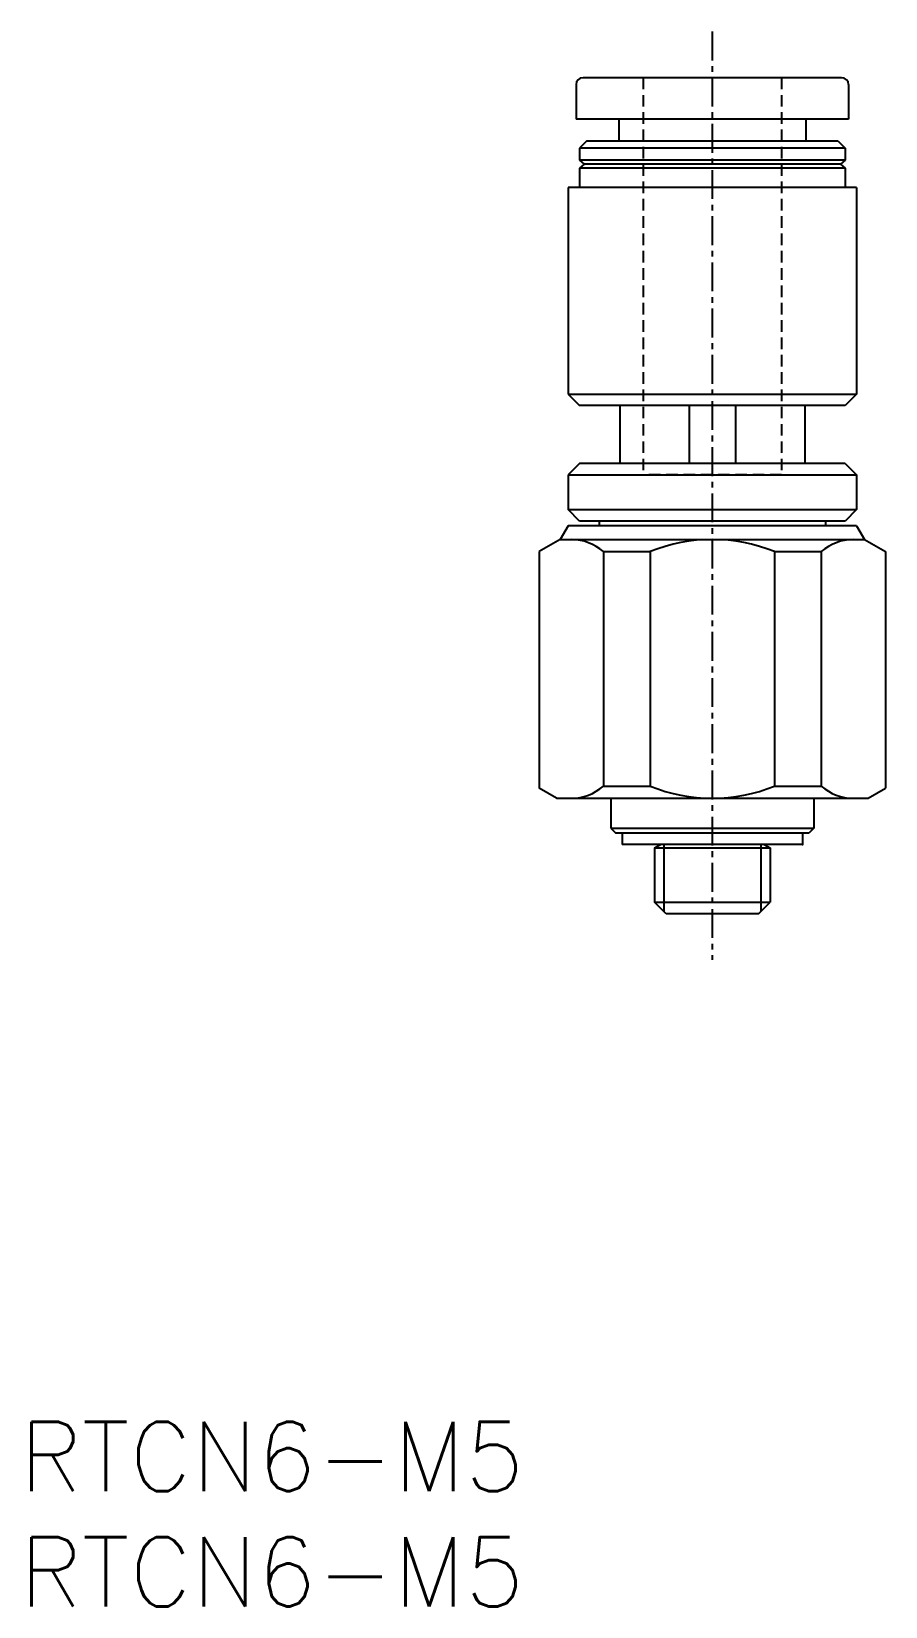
# Model space of a CAD drawing. Extents: x 0.5 to 37.5, y 0 to 68.2.
import ezdxf

# ---------------------------------------------------------------- set-up
doc = ezdxf.new("R2010")
doc.units = 0
doc.linetypes.add('CENTER', pattern=[2, 1.25, -0.25, 0.25, -0.25])
doc.linetypes.add('DASHED', pattern=[0.75, 0.5, -0.25])
doc.layers.get('0').update_dxf_attribs({"linetype": 'CONTINUOUS'})
doc.layers.add('CENTER', color=1, linetype='CENTER')
doc.styles.get("Standard").update_dxf_attribs({"font": 'txt.shx'})

# ---------------------------------------------------------------- blocks, each defined once
blk = doc.blocks.new('*U6')
at = {"color": 7, "linetype": 'CONTINUOUS'}
blk.add_text('RTCN6-M5', height=3, dxfattribs=at).set_placement((0, 0))
blk = doc.blocks.new('*U7')
at = {"color": 7, "linetype": 'CONTINUOUS'}
blk.add_text('RTCN6-M5', height=3, dxfattribs=at).set_placement((0, 5))

msp = doc.modelspace()

# ---------------------------------------------------------------- linework, layer by layer
at = {"color": 7, "linetype": 'CONTINUOUS'}
for p, q in [((35.59999, 66.2), (24.40001, 66.2)), ((24.10001, 65.9), (24.10001, 64.4)), ((35.89999, 65.9), (35.89999, 64.4)), ((35.89999, 64.4), (24.10001, 64.4)), ((25.95, 64.4), (25.95, 63.45)), ((34.05, 64.4), (34.05, 63.45)), ((24.55001, 63.45), (24.25002, 63.15001)), ((35.45, 63.45), (24.55, 63.45)), ((35.45001, 63.45), (35.75, 63.15001)), ((24.25, 63.15), (24.25, 62.62501)), ((35.75, 63.15), (24.25, 63.15)), ((35.75, 63.15), (35.75, 62.62501)), ((24.24999, 62.625), (24.44998, 62.45001)), ((35.75, 62.62501), (24.25, 62.62501)), ((24.25, 62.275), (24.25, 61.45)), ((35.75, 62.275), (24.25, 62.275)), ((24.45001, 62.44999), (24.25001, 62.275)), ((35.55, 62.45), (24.45, 62.45)), ((35.54998, 62.44999), (35.75, 62.27497)), ((35.75, 62.625), (35.55, 62.45001)), ((35.75, 62.275), (35.75, 61.45)), ((23.75, 61.45), (23.75, 52.5)), ((36.25, 61.45), (23.75, 61.45)), ((36.25, 61.45), (36.25, 52.5)), ((23.74999, 52.49999), (24.24999, 52)), ((23.75, 52.5), (36.25, 52.5)), ((35.75, 52), (24.25, 52)), ((26, 52), (26, 49.5)), ((29, 52), (29, 49.5)), ((31, 52), (31, 49.5)), ((34, 52), (34, 49.5)), ((36.25, 52.5), (35.75001, 52.00001)), ((24.25, 49.5), (23.75, 49)), ((35.75, 49.5), (24.25, 49.5)), ((35.74999, 49.49999), (36.25, 49)), ((23.75, 49), (36.25, 49)), ((23.75, 49), (23.75, 47.49998)), ((36.25, 49), (36.25, 47.49998)), ((23.75, 47.49998), (36.25, 47.49999)), ((24.25, 47.00001), (23.75001, 47.5)), ((36.25001, 47.5), (35.75, 46.99998)), ((23.75001, 46.80003), (23.40359, 46.20001)), ((36.25, 46.8), (23.75, 46.8)), ((35.75, 47), (24.25, 47)), ((25.10001, 47), (25.10001, 46.8)), ((34.89999, 47), (34.89999, 46.8)), ((36.24998, 46.79999), (36.59638, 46.2)), ((23.40359, 46.2), (22.49998, 45.67831)), ((23.40359, 46.2), (36.59642, 46.2)), ((36.59643, 46.20003), (37.50001, 45.67835)), ((22.5, 45.67831), (22.5, 35.43301)), ((25.28412, 45.67831), (25.28412, 35.52165)), ((25.28412, 45.67831), (27.30742, 45.67831)), ((27.30742, 45.67831), (27.30742, 35.52165)), ((32.69258, 45.67831), (32.69258, 35.52165)), ((32.69258, 45.67831), (34.71588, 45.67831)), ((34.71588, 45.67831), (34.71588, 35.52165)), ((37.5, 45.67831), (37.5, 35.43301)), ((25.28411, 35.52165), (27.30741, 35.52165)), ((32.69257, 35.52165), (34.71589, 35.52165)), ((23.25001, 35.00001), (22.50001, 35.43302)), ((23.25, 35), (36.75, 35)), ((25.60001, 35), (25.60001, 33.70001)), ((34.39999, 35), (34.39999, 33.70001)), ((36.74998, 34.99999), (37.49999, 35.433)), ((25.59999, 33.7), (34.4, 33.70001)), ((25.60001, 33.70001), (25.8, 33.50001)), ((25.8, 33.5), (34.2, 33.5)), ((26.10001, 33.5), (26.10001, 33)), ((33.89999, 33.5), (33.89999, 33)), ((34.4, 33.70001), (34.20001, 33.50001)), ((33.89999, 33), (26.10001, 33)), ((27.49999, 32.85565), (27.75, 32.99999)), ((27.5, 32.85567), (27.5, 30.5)), ((27.5, 32.85567), (32.5, 32.85566)), ((32.25001, 32.99999), (32.5, 32.85566)), ((32.5, 32.85567), (32.5, 30.5)), ((27.5, 30.50003), (32.5, 30.50002)), ((28.00004, 30), (27.50001, 30.50003)), ((31.99998, 30), (32.50001, 30.50002)), ((31.99998, 30), (28.00004, 30))]:
    msp.add_line(p, q, dxfattribs=at)
at = {"color": 3, "linetype": 'DASHED'}
for p, q in [((27, 66.2), (27, 49)), ((33, 66.2), (33, 49)), ((33, 49), (27, 49))]:
    msp.add_line(p, q, dxfattribs=at)
at = {"color": 3, "linetype": 'CONTINUOUS'}
for p, q in [((27.89999, 33), (27.89999, 30.10001)), ((32.10001, 33), (32.10001, 30.10001))]:
    msp.add_line(p, q, dxfattribs=at)
at = {"color": 7, "linetype": 'CONTINUOUS'}
for centre, radius, start, end in [((24.40001, 65.9), 0.3, 90, 180), ((35.59999, 65.9), 0.3, 0, 90), ((23.89206, 44.08189), 2.11811, 48.911987, 90), ((30, 38.99054), 7.20946, 68.06965, 111.93035), ((36.10794, 44.08189), 2.11811, 90, 131.08801), ((23.89206, 37.11807), 2.11811, 269.99999, 311.08799), ((30, 42.20943), 7.20946, 248.06963, 291.93033), ((36.10794, 37.11807), 2.11811, 228.91198, 269.99999)]:
    msp.add_arc(centre, radius, start, end, dxfattribs=at)
for p in [(30, 33), (33.89999, 33)]:
    msp.add_point(p, dxfattribs=at)
at = {"layer": 'CENTER', "color": 1, "linetype": 'CENTER'}
msp.add_line((30, 68.2), (30, 28), dxfattribs=at)

# ---------------------------------------------------------------- block references
at = {"color": 7, "linetype": 'CONTINUOUS'}
for name in ['*U7', '*U6']:
    msp.add_blockref(name, (0, 0), dxfattribs=at)

doc.saveas('drawing.dxf')
